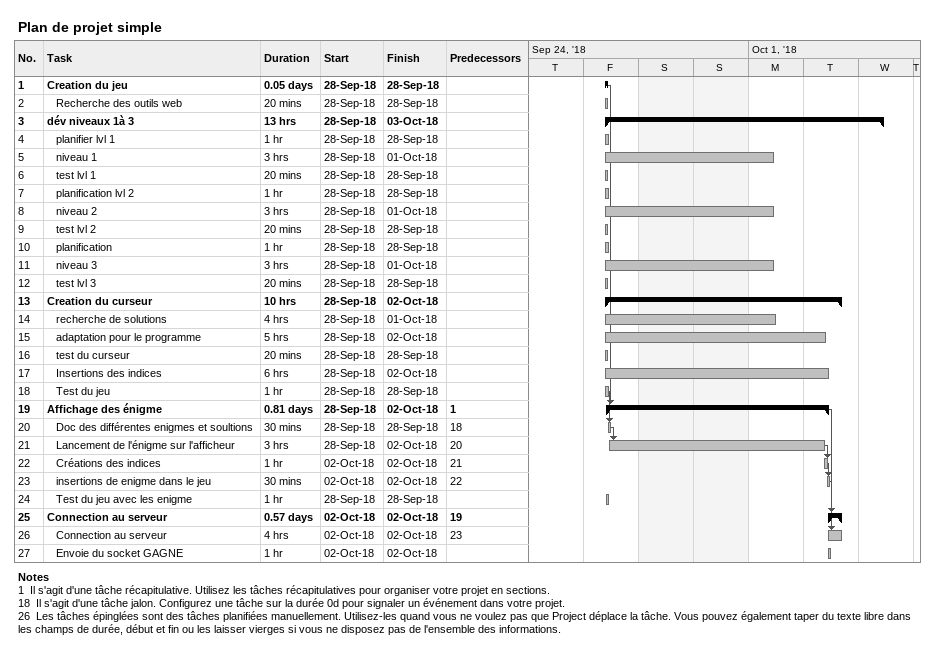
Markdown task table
Plan de projet simple

| ID | Level | Task | Duration | Start | Finish | Predecessors |
|---|---|---|---|---|---|---|
| 1 | 1 | **Creation du jeu** | 0.05d | 2018-09-28 | 2018-09-28 |  |
| 2 | 2 | Recherche des outils web | 20min | 2018-09-28 | 2018-09-28 |  |
| 3 | 1 | **dév niveaux 1à 3** | 13h | 2018-09-28 | 2018-10-03 |  |
| 4 | 2 | planifier lvl 1 | 1h | 2018-09-28 | 2018-09-28 |  |
| 5 | 2 | niveau 1 | 3h | 2018-09-28 | 2018-10-01 |  |
| 6 | 2 | test lvl 1 | 20min | 2018-09-28 | 2018-09-28 |  |
| 7 | 2 | planification lvl 2 | 1h | 2018-09-28 | 2018-09-28 |  |
| 8 | 2 | niveau 2 | 3h | 2018-09-28 | 2018-10-01 |  |
| 9 | 2 | test lvl 2 | 20min | 2018-09-28 | 2018-09-28 |  |
| 10 | 2 | planification | 1h | 2018-09-28 | 2018-09-28 |  |
| 11 | 2 | niveau 3 | 3h | 2018-09-28 | 2018-10-01 |  |
| 12 | 2 | test lvl 3 | 20min | 2018-09-28 | 2018-09-28 |  |
| 13 | 1 | **Creation du curseur** | 10h | 2018-09-28 | 2018-10-02 |  |
| 14 | 2 | recherche de solutions | 4h | 2018-09-28 | 2018-10-01 |  |
| 15 | 2 | adaptation pour le programme | 5h | 2018-09-28 | 2018-10-02 |  |
| 16 | 2 | test du curseur | 20min | 2018-09-28 | 2018-09-28 |  |
| 17 | 2 | Insertions des indices | 6h | 2018-09-28 | 2018-10-02 |  |
| 18 | 2 | Test du jeu | 1h | 2018-09-28 | 2018-09-28 |  |
| 19 | 1 | **Affichage des énigme** | 0.81d | 2018-09-28 | 2018-10-02 | 1 |
| 20 | 2 | Doc des différentes enigmes et soultions | 30min | 2018-09-28 | 2018-09-28 | 18 |
| 21 | 2 | Lancement de l'énigme sur l'afficheur | 3h | 2018-09-28 | 2018-10-02 | 20 |
| 22 | 2 | Créations des indices | 1h | 2018-10-02 | 2018-10-02 | 21 |
| 23 | 2 | insertions de enigme dans le jeu | 30min | 2018-10-02 | 2018-10-02 | 22 |
| 24 | 2 | Test du jeu avec les enigme | 1h | 2018-09-28 | 2018-09-28 |  |
| 25 | 1 | **Connection au serveur** | 0.57d | 2018-10-02 | 2018-10-02 | 19 |
| 26 | 2 | Connection au serveur | 4h | 2018-10-02 | 2018-10-02 | 23 |
| 27 | 2 | Envoie du socket GAGNE | 1h | 2018-10-02 | 2018-10-02 |  |

Notes
- 1: Il s'agit d'une tâche récapitulative. Utilisez les tâches récapitulatives pour organiser votre projet en sections.
- 18: Il s'agit d'une tâche jalon. Configurez une tâche sur la durée 0d pour signaler un événement dans votre projet.
- 26: Les tâches épinglées sont des tâches planifiées manuellement. Utilisez-les quand vous ne voulez pas que Project déplace la tâche. Vous pouvez également taper du texte libre dans les champs de durée, début et fin ou les laisser vierges si vous ne disposez pas de l'ensemble des informations.
